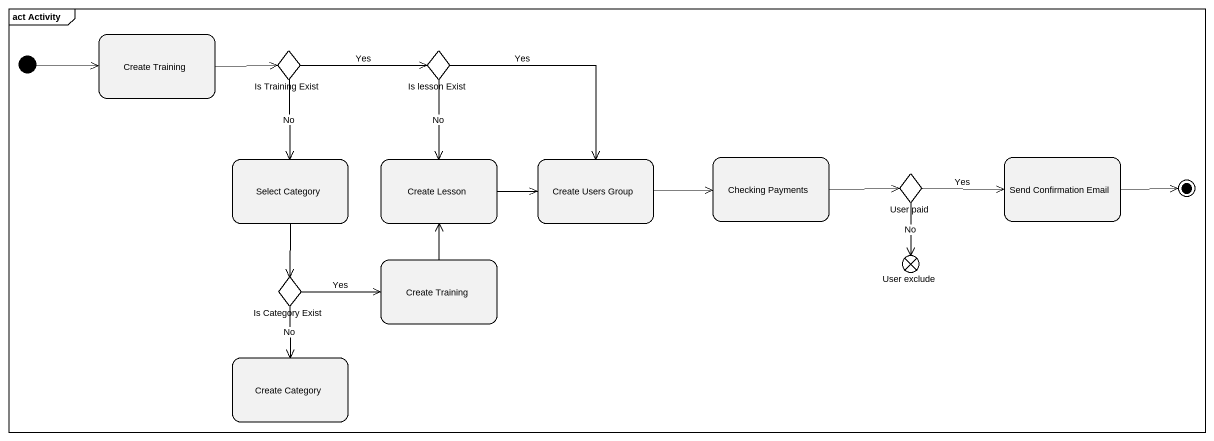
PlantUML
@startuml
mainframe act Activity
hide empty description
state "Create Training" as Create_Training
state "Is Training Exist" as Is_Training_Exist <<choice>>
state "Is lesson Exist" as Is_lesson_Exist <<choice>>
state "Select Category" as Select_Category
state "Create Lesson" as Create_Lesson
state "Create Users Group" as Create_Users_Group
state "Checking Payments" as Checking_Payments
state "User paid" as User_paid <<choice>>
state "Send Confirmation Email" as Send_Confirmation_Email
state "Create Training" as Create_Training_2
state "User exclude" as User_exclude <<end>>
state "Is Category Exist" as Is_Category_Exist <<choice>>
state "Create Category" as Create_Category
[*] -right-> Create_Training
Create_Training -right-> Is_Training_Exist
Is_Training_Exist -right-> Is_lesson_Exist : Yes
Is_Training_Exist --> Select_Category : No
Is_lesson_Exist --> Create_Lesson : No
Is_lesson_Exist --> Create_Users_Group : Yes
Select_Category --> Is_Category_Exist
Create_Lesson -right-> Create_Users_Group
Create_Users_Group -right-> Checking_Payments
Checking_Payments -right-> User_paid
User_paid -right-> Send_Confirmation_Email : Yes
User_paid --> User_exclude : No
Create_Training_2 -up-> Create_Lesson
Is_Category_Exist -right-> Create_Training_2 : Yes
Is_Category_Exist --> Create_Category : No
Send_Confirmation_Email -right-> [*]
@enduml
